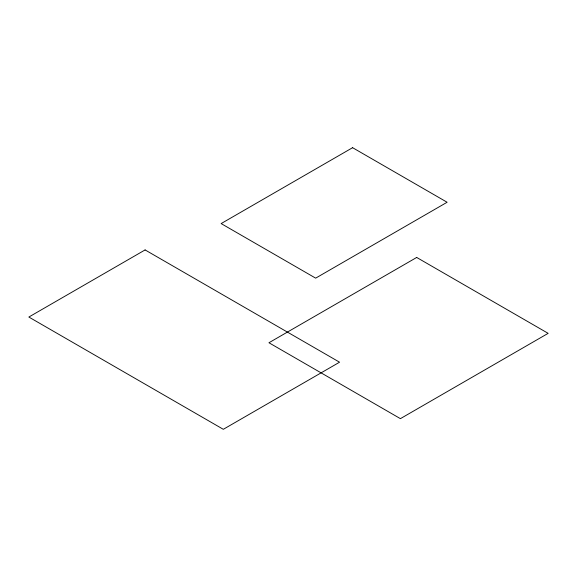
<?xml version="1.0" encoding="UTF-8"?>
<svg xmlns="http://www.w3.org/2000/svg" width="577" height="577" viewBox="0 0 577 577"><rect width="100%" height="100%" fill="white"/><g stroke="black" fill="none" stroke-linecap="round" stroke-linejoin="round"><path stroke-width="0.87" d="M145.094 249.928L28.85 317.04L223.313 429.31L339.557 362.197L145.094 249.928M352.597 147.69L221.142 223.58L315.662 278.15L447.117 202.253L352.597 147.69M416.695 257.45L268.947 342.752L400.402 418.65L548.15 333.347L416.695 257.45"/></g></svg>
